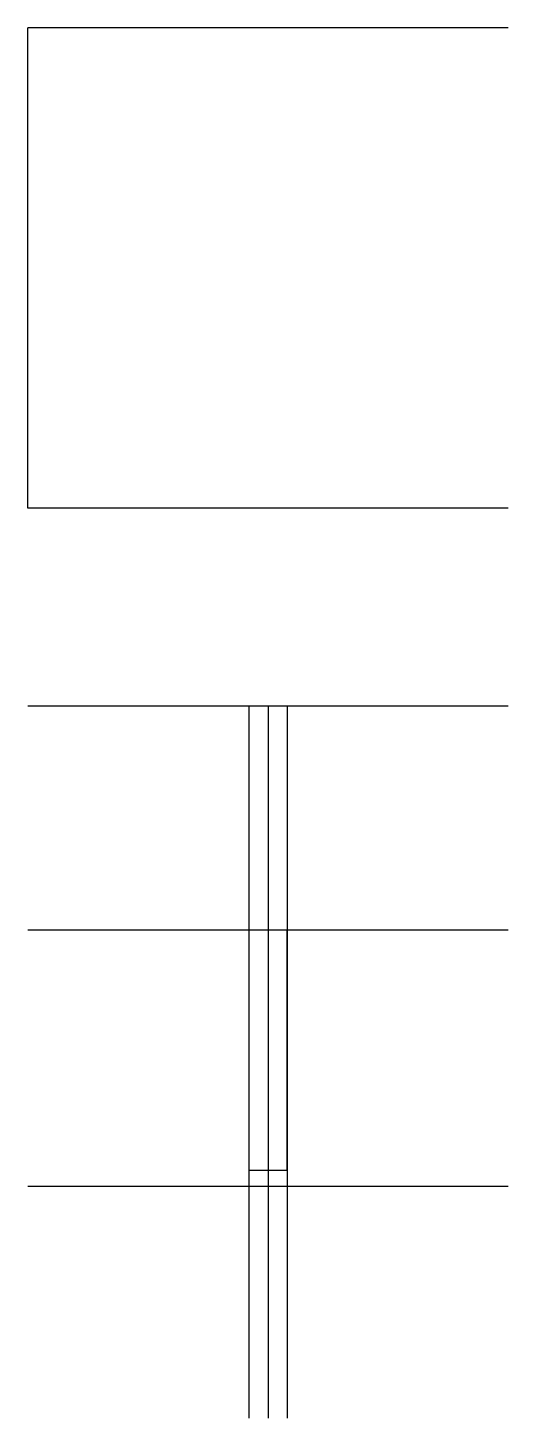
# Model space of a CAD drawing. Header units: millimetres. Extents: x -501 to 129, y -547 to 134.
# Drawn here: x -20.7 to 129.3, y -300 to 134.3 of the extents above; entities that cross this region are included whole.
import ezdxf

# ---------------------------------------------------------------- set-up
doc = ezdxf.new("R2010")
doc.units = ezdxf.units.MM
doc.header["$MEASUREMENT"] = 0
doc.layers.get('0').update_dxf_attribs({"true_color": 0xc2ced6})
doc.layers.add('load_cell', color=7, linetype='Continuous', true_color=0xfe9a9a)
doc.layers.add('plate_top', color=7, linetype='Continuous', true_color=0xc2ced6)

msp = doc.modelspace()

# ---------------------------------------------------------------- linework, layer by layer
for p, q in [((-20.69649, -15.65762), (-20.69649, 134.34238)), ((129.30351, 134.34238), (-20.69649, 134.34238)), ((129.30351, -15.65762), (-20.69649, -15.65762)), ((129.30351, -77.53361), (-20.69649, -77.53361)), ((129.30351, -147.53361), (-20.69649, -147.53361)), ((129.30351, -227.53361), (-20.69649, -227.53361))]:
    msp.add_line(p, q)
at = {"layer": 'load_cell'}
msp.add_lwpolyline([(48.30351, -222.53361), (60.30351, -222.53361), (60.30351, -147.53361), (48.30351, -147.53361)], close=True, dxfattribs=at)
at = {"layer": 'plate_top'}
for p, q in [((48.30351, -77.53361), (48.30351, -299.95461)), ((54.30351, -77.53361), (54.30351, -299.95461)), ((60.30351, -77.53361), (60.30351, -299.95461))]:
    msp.add_line(p, q, dxfattribs=at)
msp.add_lwpolyline([(48.30351, -222.53361), (60.30351, -222.53361), (60.30351, -147.53361), (48.30351, -147.53361)], close=True, dxfattribs=at)

doc.saveas('drawing.dxf')
